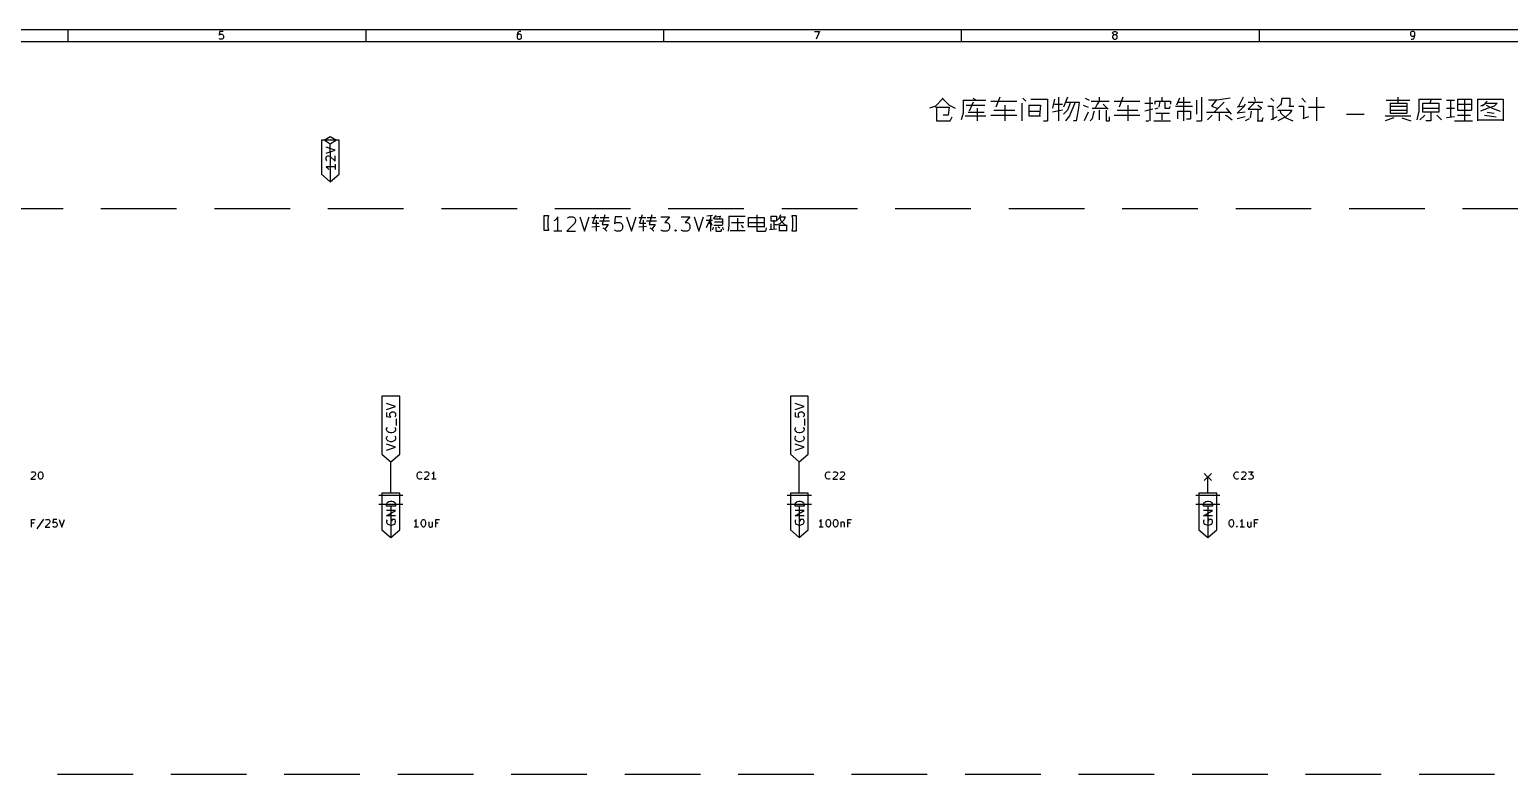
# Model space of a CAD drawing. Extents: x 0.4 to 37.4, y -23 to -0.4.
# Drawn here: x 8.01 to 17.79, y -5.31 to -0.39 of the extents above; entities that cross this region are included whole.
import ezdxf

# ---------------------------------------------------------------- set-up
doc = ezdxf.new("R2010")
doc.units = 0
doc.header["$MEASUREMENT"] = 0
doc.linetypes.add('DASHED', pattern=[0.75, 0.5, -0.25])
for name, color, linetype in [('BLUE2', 5, 'CONTINUOUS'), ('BLUE3', 171, 'CONTINUOUS'), ('CYAN2', 4, 'CONTINUOUS'), ('GREEN3', 91, 'CONTINUOUS'), ('RED2', 1, 'CONTINUOUS')]:
    doc.layers.add(name, color=color, linetype=linetype)

msp = doc.modelspace()

# ---------------------------------------------------------------- linework, layer by layer
at = {"layer": 'BLUE2', "linetype": 'CONTINUOUS'}
for p, q in [((15.776, -3.326), (15.824, -3.374)), ((15.824, -3.326), (15.776, -3.374))]:
    msp.add_line(p, q, dxfattribs=at)
at = {"layer": 'BLUE3', "linetype": 'CONTINUOUS'}
for p, q in [((14.0518, -0.8464), (13.9993, -0.8989)), ((14.0453, -0.8464), (14.0912, -0.8924)), ((14.1831, -0.8596), (14.334, -0.8596)), ((14.1831, -0.8596), (14.1831, -0.9449)), ((14.2487, -0.8727), (14.2224, -0.9317)), ((14.2487, -0.8464), (14.2684, -0.8596)), ((14.3668, -0.8661), (14.5374, -0.8661)), ((14.4258, -0.8399), (14.3996, -0.9055)), ((14.5702, -0.8792), (14.5702, -0.9974)), ((14.5768, -0.8464), (14.5964, -0.8661)), ((14.6293, -0.853), (14.7408, -0.853)), ((14.7408, -0.853), (14.7408, -0.9974)), ((14.7867, -0.853), (14.7736, -0.9121)), ((14.813, -0.8399), (14.813, -0.9974)), ((14.872, -0.8399), (14.8458, -0.9055)), ((14.8589, -0.8727), (14.9508, -0.8727)), ((14.8917, -0.8727), (14.872, -0.9252)), ((14.9245, -0.8727), (14.8852, -0.9645)), ((14.9508, -0.8727), (14.9442, -0.9252)), ((14.9901, -0.8464), (15.0164, -0.8596)), ((15.0295, -0.8661), (15.1476, -0.8661)), ((15.082, -0.8661), (15.0689, -0.8858)), ((15.082, -0.8399), (15.082, -0.8661)), ((15.1804, -0.8661), (15.351, -0.8661)), ((15.2395, -0.8399), (15.2132, -0.9055)), ((15.3839, -0.8792), (15.4363, -0.8792)), ((15.4167, -0.8399), (15.4167, -0.9974)), ((15.4495, -0.8661), (15.4495, -0.8858)), ((15.4495, -0.8661), (15.5545, -0.8661)), ((15.4823, -0.8661), (15.4757, -0.9055)), ((15.4954, -0.8399), (15.4954, -0.8661)), ((15.5151, -0.8661), (15.5151, -0.9121)), ((15.5545, -0.8661), (15.5545, -0.8858)), ((15.6135, -0.8464), (15.5938, -0.8924)), ((15.6004, -0.8727), (15.6857, -0.8727)), ((15.6398, -0.8399), (15.6398, -0.9974)), ((15.7251, -0.8596), (15.7251, -0.9514)), ((15.7579, -0.8399), (15.7579, -0.9974)), ((15.8629, -0.8596), (15.8038, -0.8596)), ((15.8563, -0.8596), (15.8235, -0.8989)), ((15.9088, -0.8727), (15.8432, -0.9383)), ((15.9482, -0.8464), (15.8629, -0.8596)), ((16.0138, -0.8792), (16.0007, -0.9055)), ((16.0335, -0.8399), (16.0072, -0.8924)), ((16.0663, -0.8727), (16.1647, -0.8727)), ((16.1122, -0.8727), (16.0925, -0.8924)), ((16.1056, -0.8399), (16.1122, -0.8661)), ((16.2172, -0.8464), (16.2369, -0.8661)), ((16.2894, -0.8464), (16.2828, -0.8924)), ((16.2894, -0.8464), (16.3419, -0.8464)), ((16.3419, -0.8464), (16.3419, -0.8989)), ((16.4206, -0.8464), (16.4469, -0.8727)), ((16.519, -0.8399), (16.519, -0.9974)), ((16.9784, -0.8596), (17.1358, -0.8596)), ((17.0046, -0.8792), (17.0046, -0.9449)), ((17.0046, -0.8792), (17.1161, -0.8792)), ((17.0571, -0.8399), (17.0571, -0.8792)), ((17.1161, -0.8792), (17.1161, -0.9449)), ((17.1949, -0.853), (17.3458, -0.853)), ((17.1949, -0.853), (17.1949, -0.9317)), ((17.2211, -0.9383), (17.2211, -0.8792)), ((17.2211, -0.8792), (17.3261, -0.8792)), ((17.2736, -0.8596), (17.2671, -0.8792)), ((17.3261, -0.8792), (17.3261, -0.9383)), ((17.3786, -0.8596), (17.4311, -0.8596)), ((17.4049, -0.8596), (17.4049, -0.9711)), ((17.4508, -0.853), (17.4508, -0.9252)), ((17.4508, -0.853), (17.5427, -0.853)), ((17.4967, -0.853), (17.4967, -0.9974)), ((17.5427, -0.853), (17.5427, -0.9252)), ((17.582, -0.853), (17.582, -0.9974)), ((17.582, -0.853), (17.7526, -0.853)), ((17.6476, -0.8661), (17.6148, -0.8989)), ((17.6345, -0.8792), (17.7133, -0.8792)), ((17.7133, -0.8792), (17.6936, -0.8989)), ((17.7526, -0.853), (17.7526, -0.9974)), ((13.9993, -0.8989), (13.96, -0.9121)), ((13.9993, -0.9055), (14.0912, -0.9055)), ((14.0059, -0.9055), (14.0059, -0.9974)), ((14.0846, -0.958), (14.0518, -0.958)), ((14.0912, -0.9055), (14.0846, -0.958)), ((14.0912, -0.8924), (14.1306, -0.9121)), ((14.0978, -0.9974), (14.1109, -0.9711)), ((14.1831, -0.9449), (14.1699, -0.9908)), ((14.1962, -0.9645), (14.334, -0.9645)), ((14.2027, -0.8924), (14.3274, -0.8924)), ((14.2159, -0.9383), (14.3209, -0.9383)), ((14.2749, -0.9121), (14.2749, -0.9974)), ((14.3668, -0.958), (14.5374, -0.958)), ((14.3865, -0.9252), (14.5243, -0.9252)), ((14.4586, -0.8924), (14.4586, -0.9974)), ((14.6161, -0.8924), (14.6161, -0.9645)), ((14.6161, -0.8924), (14.6949, -0.8924)), ((14.6161, -0.9317), (14.6949, -0.9317)), ((14.6161, -0.9645), (14.6949, -0.9645)), ((14.6949, -0.8924), (14.6883, -0.9645)), ((14.8392, -0.9252), (14.7736, -0.9383)), ((14.7867, -0.8858), (14.8392, -0.8858)), ((14.872, -0.9252), (14.8458, -0.9514)), ((14.8852, -0.9645), (14.8589, -0.9974)), ((14.9442, -0.9252), (14.9311, -0.9974)), ((14.977, -0.8924), (15.0098, -0.9055)), ((15.0098, -0.9383), (14.9836, -0.9974)), ((15.0361, -0.9121), (15.1345, -0.9121)), ((15.0426, -0.9514), (15.0361, -0.9842)), ((15.0492, -0.9317), (15.0426, -0.9514)), ((15.0689, -0.8858), (15.0558, -0.9121)), ((15.082, -0.9252), (15.082, -0.9908)), ((15.1083, -0.8858), (15.1411, -0.9186)), ((15.1279, -0.9252), (15.1279, -0.9974)), ((15.1476, -0.9711), (15.1476, -0.9974)), ((15.1804, -0.958), (15.351, -0.958)), ((15.2001, -0.9252), (15.3379, -0.9252)), ((15.2723, -0.8924), (15.2723, -0.9974)), ((15.4363, -0.9186), (15.3839, -0.9317)), ((15.4692, -0.9121), (15.4495, -0.9186)), ((15.456, -0.9449), (15.5479, -0.9449)), ((15.4954, -0.9449), (15.4954, -0.9908)), ((15.5151, -0.9121), (15.5479, -0.9121)), ((15.5479, -0.9121), (15.5545, -0.8989)), ((15.5873, -0.8989), (15.6988, -0.8989)), ((15.6004, -0.9317), (15.6004, -0.9842)), ((15.6004, -0.9317), (15.6857, -0.9317)), ((15.6857, -0.9317), (15.6857, -0.9842)), ((15.7907, -0.9383), (15.9482, -0.9383)), ((15.83, -0.958), (15.7972, -0.9908)), ((15.8235, -0.8989), (15.8629, -0.9121)), ((15.876, -0.9383), (15.876, -0.9974)), ((15.9154, -0.958), (15.9285, -0.9645)), ((15.9219, -0.9121), (15.9547, -0.9514)), ((15.9285, -0.9645), (15.9613, -0.9908)), ((16.04, -0.8989), (15.9941, -0.9055)), ((16.0335, -0.9055), (15.9941, -0.9449)), ((16.0466, -0.9383), (15.9941, -0.9449)), ((16.0466, -0.9711), (15.9941, -0.9842)), ((16.0466, -0.8858), (16.0335, -0.9055)), ((16.0925, -0.8924), (16.0663, -0.9186)), ((16.0663, -0.9186), (16.1253, -0.9186)), ((16.086, -0.9317), (16.0794, -0.9777)), ((16.1056, -0.9186), (16.1516, -0.9186)), ((16.1319, -0.8924), (16.1581, -0.9121)), ((16.1319, -0.9252), (16.1319, -0.9974)), ((16.1647, -0.9777), (16.1581, -0.9974)), ((16.1975, -0.8989), (16.2303, -0.8989)), ((16.2566, -0.9711), (16.2172, -0.9908)), ((16.2303, -0.8989), (16.2303, -0.9908)), ((16.2828, -0.8858), (16.2566, -0.9121)), ((16.2631, -0.9252), (16.355, -0.9252)), ((16.3156, -0.9711), (16.2631, -0.9974)), ((16.2762, -0.9252), (16.2828, -0.9449)), ((16.2828, -0.9449), (16.3156, -0.9777)), ((16.3419, -0.9449), (16.3156, -0.9711)), ((16.3156, -0.9777), (16.3615, -0.9974)), ((16.3353, -0.8989), (16.3681, -0.8989)), ((16.355, -0.9252), (16.3419, -0.9449)), ((16.4009, -0.8989), (16.4337, -0.8989)), ((16.4665, -0.9711), (16.4272, -0.9842)), ((16.4337, -0.8989), (16.4337, -0.9842)), ((16.4665, -0.9055), (16.5715, -0.9055)), ((16.7159, -0.9514), (16.834, -0.9514)), ((16.9718, -0.9645), (17.1424, -0.9645)), ((17.0308, -0.9777), (16.9718, -0.9974)), ((17.0046, -0.8989), (17.1161, -0.8989)), ((17.0046, -0.9252), (17.1161, -0.9252)), ((17.0046, -0.9449), (17.1161, -0.9449)), ((17.0833, -0.9777), (17.1424, -0.9974)), ((17.1949, -0.9317), (17.1818, -0.9908)), ((17.2343, -0.958), (17.2014, -0.9908)), ((17.2211, -0.9121), (17.3261, -0.9121)), ((17.3261, -0.9383), (17.2211, -0.9383)), ((17.2736, -0.9383), (17.2736, -0.9974)), ((17.313, -0.958), (17.3458, -0.9908)), ((17.3786, -0.9121), (17.4311, -0.9121)), ((17.4311, -0.9711), (17.3786, -0.9777)), ((17.4508, -0.8858), (17.5427, -0.8858)), ((17.4508, -0.9252), (17.5427, -0.9252)), ((17.4508, -0.958), (17.5361, -0.958)), ((17.6345, -0.8858), (17.6017, -0.8989)), ((17.6542, -0.9121), (17.6017, -0.9317)), ((17.628, -0.958), (17.7067, -0.9711)), ((17.6411, -0.8924), (17.6805, -0.9121)), ((17.6476, -0.9383), (17.6936, -0.9449)), ((17.6936, -0.8989), (17.6542, -0.9121)), ((17.6805, -0.9121), (17.7329, -0.9317)), ((14.0059, -0.9974), (14.0978, -0.9974)), ((14.7146, -0.9974), (14.7408, -0.9974)), ((14.9311, -0.9974), (14.9114, -0.9974)), ((15.0361, -0.9842), (15.023, -0.9974)), ((15.1279, -0.9974), (15.1476, -0.9974)), ((15.3904, -0.9974), (15.4101, -0.9974)), ((15.4429, -0.9974), (15.5545, -0.9974)), ((15.6594, -0.9842), (15.6857, -0.9842)), ((15.7251, -0.9974), (15.7579, -0.9974)), ((16.0728, -0.9842), (16.0466, -0.9974)), ((16.1253, -0.9974), (16.1647, -0.9974)), ((17.2736, -0.9974), (17.2408, -0.9974)), ((17.4311, -0.9974), (17.5492, -0.9974)), ((17.582, -0.9908), (17.7526, -0.9908)), ((11.4145, -1.6223), (11.4414, -1.6223)), ((11.4145, -1.7213), (11.4145, -1.6223)), ((11.4414, -1.6223), (11.4369, -1.6448)), ((11.4369, -1.6448), (11.4369, -1.6718)), ((11.4864, -1.6538), (11.4774, -1.6583)), ((11.4954, -1.6448), (11.4864, -1.6538)), ((11.5044, -1.6313), (11.4954, -1.6448)), ((11.5044, -1.7258), (11.5044, -1.6313)), ((11.5674, -1.6403), (11.5719, -1.6358)), ((11.5719, -1.6358), (11.5809, -1.6313)), ((11.5809, -1.6313), (11.6034, -1.6313)), ((11.6034, -1.6313), (11.6124, -1.6358)), ((11.6124, -1.6358), (11.6169, -1.6403)), ((11.6169, -1.6403), (11.6214, -1.6493)), ((11.6214, -1.6583), (11.6169, -1.6718)), ((11.6214, -1.6493), (11.6214, -1.6583)), ((11.6484, -1.6313), (11.6799, -1.7258)), ((11.6799, -1.7258), (11.7114, -1.6313)), ((11.7294, -1.6358), (11.7744, -1.6358)), ((11.7519, -1.6178), (11.7339, -1.6718)), ((11.7564, -1.6538), (11.7564, -1.7258)), ((11.7789, -1.6583), (11.8464, -1.6583)), ((11.7834, -1.6358), (11.8419, -1.6358)), ((11.8149, -1.6178), (11.7969, -1.6808)), ((11.8824, -1.6313), (11.8779, -1.6763)), ((11.9274, -1.6313), (11.8824, -1.6313)), ((11.9589, -1.6313), (11.9904, -1.7258)), ((11.9904, -1.7258), (12.0219, -1.6313)), ((12.0399, -1.6358), (12.0849, -1.6358)), ((12.0624, -1.6178), (12.0444, -1.6718)), ((12.0669, -1.6538), (12.0669, -1.7258)), ((12.0894, -1.6583), (12.1569, -1.6583)), ((12.0939, -1.6358), (12.1524, -1.6358)), ((12.1254, -1.6178), (12.1074, -1.6808)), ((12.1839, -1.6313), (12.2423, -1.6313)), ((12.2423, -1.6313), (12.2109, -1.6673)), ((12.3188, -1.6313), (12.3773, -1.6313)), ((12.3773, -1.6313), (12.3458, -1.6673)), ((12.4043, -1.6313), (12.4358, -1.7258)), ((12.4358, -1.7258), (12.4673, -1.6313)), ((12.4853, -1.6538), (12.5258, -1.6538)), ((12.5078, -1.6538), (12.4853, -1.7033)), ((12.5258, -1.6223), (12.4898, -1.6268)), ((12.5078, -1.6448), (12.5033, -1.6763)), ((12.5123, -1.6268), (12.5123, -1.7258)), ((12.5123, -1.6628), (12.5213, -1.6853)), ((12.5483, -1.6223), (12.5303, -1.6448)), ((12.5393, -1.6448), (12.5933, -1.6448)), ((12.5393, -1.6628), (12.5933, -1.6628)), ((12.5438, -1.6313), (12.5798, -1.6268)), ((12.5798, -1.6268), (12.5708, -1.6448)), ((12.5933, -1.6448), (12.5933, -1.6808)), ((12.6338, -1.6268), (12.7418, -1.6268)), ((12.6338, -1.6268), (12.6338, -1.6853)), ((12.6923, -1.6403), (12.6923, -1.7213)), ((12.7643, -1.6988), (12.7643, -1.6358)), ((12.7643, -1.6358), (12.8678, -1.6358)), ((12.8183, -1.6178), (12.8183, -1.7258)), ((12.8678, -1.6358), (12.8678, -1.6988)), ((12.9128, -1.6268), (12.9128, -1.6583)), ((12.9128, -1.6268), (12.9488, -1.6268)), ((12.9128, -1.6583), (12.9488, -1.6583)), ((12.9308, -1.6538), (12.9308, -1.7123)), ((12.9488, -1.6268), (12.9488, -1.6583)), ((12.9668, -1.6403), (12.9533, -1.6538)), ((12.9758, -1.6178), (12.9668, -1.6403)), ((12.9713, -1.6313), (13.0073, -1.6313)), ((12.9713, -1.6358), (12.9758, -1.6538)), ((12.9983, -1.6538), (12.9713, -1.6763)), ((12.9758, -1.6538), (13.0028, -1.6808)), ((13.0073, -1.6313), (12.9983, -1.6538)), ((13.0523, -1.6223), (13.0792, -1.6223)), ((13.0568, -1.6448), (13.0523, -1.6223)), ((13.0568, -1.7033), (13.0568, -1.6448)), ((13.0792, -1.6223), (13.0792, -1.7258)), ((11.4414, -1.7213), (11.4145, -1.7213)), ((11.4369, -1.6718), (11.4369, -1.6988)), ((11.4369, -1.6988), (11.4414, -1.7213)), ((11.5314, -1.7258), (11.4774, -1.7258)), ((11.6169, -1.6718), (11.5629, -1.7258)), ((11.5629, -1.7258), (11.6214, -1.7258)), ((11.7789, -1.6943), (11.7294, -1.6988)), ((11.7339, -1.6718), (11.7744, -1.6718)), ((11.7969, -1.6808), (11.8374, -1.6808)), ((11.8014, -1.7033), (11.8194, -1.7123)), ((11.8284, -1.6943), (11.8149, -1.7123)), ((11.8149, -1.7123), (11.8284, -1.7258)), ((11.8374, -1.6808), (11.8284, -1.6943)), ((11.8779, -1.6763), (11.8824, -1.6718)), ((11.8824, -1.7213), (11.8779, -1.7168)), ((11.8824, -1.6718), (11.8914, -1.6673)), ((11.8914, -1.7258), (11.8824, -1.7213)), ((11.8914, -1.6673), (11.9139, -1.6673)), ((11.9139, -1.7258), (11.8914, -1.7258)), ((11.9139, -1.6673), (11.9229, -1.6718)), ((11.9229, -1.7213), (11.9139, -1.7258)), ((11.9229, -1.6718), (11.9274, -1.6763)), ((11.9274, -1.7168), (11.9229, -1.7213)), ((11.9274, -1.6763), (11.9319, -1.6853)), ((11.9319, -1.7078), (11.9274, -1.7168)), ((11.9319, -1.6853), (11.9319, -1.7078)), ((12.0894, -1.6943), (12.0399, -1.6988)), ((12.0444, -1.6718), (12.0849, -1.6718)), ((12.1074, -1.6808), (12.1479, -1.6808)), ((12.1119, -1.7033), (12.1299, -1.7123)), ((12.1389, -1.6943), (12.1254, -1.7123)), ((12.1254, -1.7123), (12.1389, -1.7258)), ((12.1479, -1.6808), (12.1389, -1.6943)), ((12.1884, -1.7213), (12.1839, -1.7168)), ((12.1974, -1.7258), (12.1884, -1.7213)), ((12.2244, -1.7258), (12.1974, -1.7258)), ((12.2109, -1.6673), (12.2244, -1.6673)), ((12.2244, -1.6673), (12.2334, -1.6718)), ((12.2334, -1.7213), (12.2244, -1.7258)), ((12.2334, -1.6718), (12.2378, -1.6763)), ((12.2378, -1.7168), (12.2334, -1.7213)), ((12.2378, -1.6763), (12.2423, -1.6853)), ((12.2423, -1.7078), (12.2378, -1.7168)), ((12.2423, -1.6853), (12.2423, -1.7078)), ((12.2783, -1.7213), (12.2828, -1.7168)), ((12.2828, -1.7258), (12.2783, -1.7213)), ((12.2828, -1.7168), (12.2873, -1.7213)), ((12.2828, -1.7168), (12.2828, -1.7258)), ((12.2873, -1.7213), (12.2828, -1.7258)), ((12.3233, -1.7213), (12.3188, -1.7168)), ((12.3323, -1.7258), (12.3233, -1.7213)), ((12.3593, -1.7258), (12.3323, -1.7258)), ((12.3458, -1.6673), (12.3593, -1.6673)), ((12.3593, -1.6673), (12.3683, -1.6718)), ((12.3683, -1.7213), (12.3593, -1.7258)), ((12.3683, -1.6718), (12.3728, -1.6763)), ((12.3728, -1.7168), (12.3683, -1.7213)), ((12.3728, -1.6763), (12.3773, -1.6853)), ((12.3773, -1.7078), (12.3728, -1.7168)), ((12.3773, -1.6853), (12.3773, -1.7078)), ((12.5303, -1.6988), (12.5258, -1.7168)), ((12.5348, -1.6853), (12.5933, -1.6853)), ((12.5483, -1.6988), (12.5483, -1.7213)), ((12.5483, -1.7258), (12.5843, -1.7258)), ((12.5618, -1.6943), (12.5753, -1.7033)), ((12.5843, -1.7123), (12.5843, -1.7258)), ((12.5933, -1.6988), (12.5978, -1.7168)), ((12.6338, -1.6853), (12.6293, -1.7258)), ((12.6428, -1.7213), (12.7418, -1.7213)), ((12.6518, -1.6673), (12.7328, -1.6673)), ((12.7148, -1.6853), (12.7283, -1.7033)), ((12.7643, -1.6673), (12.8678, -1.6673)), ((12.7643, -1.6943), (12.8678, -1.6943)), ((12.8183, -1.7258), (12.8768, -1.7258)), ((12.8813, -1.7033), (12.8768, -1.7258)), ((12.9488, -1.7123), (12.9038, -1.7168)), ((12.9128, -1.6763), (12.9128, -1.7168)), ((12.9308, -1.6808), (12.9488, -1.6808)), ((12.9713, -1.6763), (12.9488, -1.6853)), ((12.9668, -1.6853), (12.9668, -1.7258)), ((12.9668, -1.6853), (13.0163, -1.6853)), ((12.9668, -1.7213), (13.0163, -1.7213)), ((13.0028, -1.6808), (13.0208, -1.6853)), ((13.0163, -1.6853), (13.0163, -1.7258)), ((13.0523, -1.7258), (13.0568, -1.7033)), ((13.0792, -1.7258), (13.0523, -1.7258))]:
    msp.add_line(p, q, dxfattribs=at)
at = {"layer": 'BLUE3', "linetype": 'DASHED'}
for p, q in [((0.9843, -1.5748), (25.1961, -1.5748)), ((25.1961, -5.315), (0.9843, -5.315))]:
    msp.add_line(p, q, dxfattribs=at)
at = {"layer": 'CYAN2', "linetype": 'CONTINUOUS'}
for p, q in [((8.0231, -3.3201), (8.0255, -3.3177)), ((8.0255, -3.3177), (8.0303, -3.3153)), ((8.0303, -3.3153), (8.0422, -3.3153)), ((8.0422, -3.3153), (8.0469, -3.3177)), ((8.0469, -3.3177), (8.0493, -3.3201)), ((8.0493, -3.3201), (8.0517, -3.3248)), ((8.0517, -3.3248), (8.0517, -3.3296)), ((8.0707, -3.3344), (8.0731, -3.3248)), ((8.0731, -3.3248), (8.0755, -3.3201)), ((8.0755, -3.3201), (8.0779, -3.3177)), ((8.0779, -3.3177), (8.0826, -3.3153)), ((8.0826, -3.3153), (8.0874, -3.3153)), ((8.0874, -3.3153), (8.0922, -3.3177)), ((8.0922, -3.3177), (8.0946, -3.3201)), ((8.0946, -3.3201), (8.0969, -3.3248)), ((8.0969, -3.3248), (8.0993, -3.3344)), ((10.5755, -3.3272), (10.5779, -3.3225)), ((10.5779, -3.3225), (10.5826, -3.3177)), ((10.5826, -3.3177), (10.5898, -3.3153)), ((10.5898, -3.3153), (10.5946, -3.3153)), ((10.5946, -3.3153), (10.6017, -3.3177)), ((10.6017, -3.3177), (10.6041, -3.3201)), ((10.6231, -3.3201), (10.6255, -3.3177)), ((10.6255, -3.3177), (10.6303, -3.3153)), ((10.6303, -3.3153), (10.6422, -3.3153)), ((10.6422, -3.3153), (10.6469, -3.3177)), ((10.6469, -3.3177), (10.6493, -3.3201)), ((10.6493, -3.3201), (10.6517, -3.3248)), ((10.6517, -3.3248), (10.6517, -3.3296)), ((10.6803, -3.3225), (10.6755, -3.3272)), ((10.685, -3.3153), (10.6803, -3.3225)), ((10.685, -3.3653), (10.685, -3.3153)), ((13.2755, -3.3272), (13.2779, -3.3225)), ((13.2779, -3.3225), (13.2826, -3.3177)), ((13.2826, -3.3177), (13.2898, -3.3153)), ((13.2898, -3.3153), (13.2946, -3.3153)), ((13.2946, -3.3153), (13.3017, -3.3177)), ((13.3017, -3.3177), (13.3041, -3.3201)), ((13.3231, -3.3201), (13.3255, -3.3177)), ((13.3255, -3.3177), (13.3303, -3.3153)), ((13.3303, -3.3153), (13.3422, -3.3153)), ((13.3422, -3.3153), (13.3469, -3.3177)), ((13.3469, -3.3177), (13.3493, -3.3201)), ((13.3493, -3.3201), (13.3517, -3.3248)), ((13.3517, -3.3248), (13.3517, -3.3296)), ((13.3707, -3.3201), (13.3731, -3.3177)), ((13.3731, -3.3177), (13.3779, -3.3153)), ((13.3779, -3.3153), (13.3898, -3.3153)), ((13.3898, -3.3153), (13.3946, -3.3177)), ((13.3946, -3.3177), (13.3969, -3.3201)), ((13.3969, -3.3201), (13.3993, -3.3248)), ((13.3993, -3.3248), (13.3993, -3.3296)), ((15.9755, -3.3272), (15.9779, -3.3225)), ((15.9779, -3.3225), (15.9826, -3.3177)), ((15.9826, -3.3177), (15.9898, -3.3153)), ((15.9898, -3.3153), (15.9946, -3.3153)), ((15.9946, -3.3153), (16.0017, -3.3177)), ((16.0017, -3.3177), (16.0041, -3.3201)), ((16.0231, -3.3201), (16.0255, -3.3177)), ((16.0255, -3.3177), (16.0303, -3.3153)), ((16.0303, -3.3153), (16.0422, -3.3153)), ((16.0422, -3.3153), (16.0469, -3.3177)), ((16.0469, -3.3177), (16.0493, -3.3201)), ((16.0493, -3.3201), (16.0517, -3.3248)), ((16.0517, -3.3248), (16.0517, -3.3296)), ((16.0684, -3.3153), (16.0993, -3.3153)), ((16.0993, -3.3153), (16.0826, -3.3344)), ((8.0493, -3.3368), (8.0207, -3.3653)), ((8.0207, -3.3653), (8.0517, -3.3653)), ((8.0517, -3.3296), (8.0493, -3.3368)), ((8.0707, -3.3463), (8.0707, -3.3344)), ((8.0731, -3.3558), (8.0707, -3.3463)), ((8.0755, -3.3606), (8.0731, -3.3558)), ((8.0779, -3.3629), (8.0755, -3.3606)), ((8.0826, -3.3653), (8.0779, -3.3629)), ((8.0874, -3.3653), (8.0826, -3.3653)), ((8.0922, -3.3629), (8.0874, -3.3653)), ((8.0946, -3.3606), (8.0922, -3.3629)), ((8.0969, -3.3558), (8.0946, -3.3606)), ((8.0993, -3.3463), (8.0969, -3.3558)), ((8.0993, -3.3344), (8.0993, -3.3463)), ((10.5731, -3.3368), (10.5755, -3.3272)), ((10.5731, -3.3439), (10.5731, -3.3368)), ((10.5755, -3.3534), (10.5731, -3.3439)), ((10.5779, -3.3582), (10.5755, -3.3534)), ((10.5826, -3.3629), (10.5779, -3.3582)), ((10.5898, -3.3653), (10.5826, -3.3629)), ((10.5946, -3.3653), (10.5898, -3.3653)), ((10.6017, -3.3629), (10.5946, -3.3653)), ((10.6041, -3.3606), (10.6017, -3.3629)), ((10.6493, -3.3368), (10.6207, -3.3653)), ((10.6207, -3.3653), (10.6517, -3.3653)), ((10.6517, -3.3296), (10.6493, -3.3368)), ((10.6755, -3.3272), (10.6707, -3.3296)), ((10.6993, -3.3653), (10.6707, -3.3653)), ((13.2731, -3.3368), (13.2755, -3.3272)), ((13.2731, -3.3439), (13.2731, -3.3368)), ((13.2755, -3.3534), (13.2731, -3.3439)), ((13.2779, -3.3582), (13.2755, -3.3534)), ((13.2826, -3.3629), (13.2779, -3.3582)), ((13.2898, -3.3653), (13.2826, -3.3629)), ((13.2946, -3.3653), (13.2898, -3.3653)), ((13.3017, -3.3629), (13.2946, -3.3653)), ((13.3041, -3.3606), (13.3017, -3.3629)), ((13.3493, -3.3368), (13.3207, -3.3653)), ((13.3207, -3.3653), (13.3517, -3.3653)), ((13.3517, -3.3296), (13.3493, -3.3368)), ((13.3969, -3.3368), (13.3684, -3.3653)), ((13.3684, -3.3653), (13.3993, -3.3653)), ((13.3993, -3.3296), (13.3969, -3.3368)), ((15.9731, -3.3368), (15.9755, -3.3272)), ((15.9731, -3.3439), (15.9731, -3.3368)), ((15.9755, -3.3534), (15.9731, -3.3439)), ((15.9779, -3.3582), (15.9755, -3.3534)), ((15.9826, -3.3629), (15.9779, -3.3582)), ((15.9898, -3.3653), (15.9826, -3.3629)), ((15.9946, -3.3653), (15.9898, -3.3653)), ((16.0017, -3.3629), (15.9946, -3.3653)), ((16.0041, -3.3606), (16.0017, -3.3629)), ((16.0493, -3.3368), (16.0207, -3.3653)), ((16.0207, -3.3653), (16.0517, -3.3653)), ((16.0517, -3.3296), (16.0493, -3.3368)), ((16.0707, -3.3629), (16.0684, -3.3606)), ((16.0755, -3.3653), (16.0707, -3.3629)), ((16.0898, -3.3653), (16.0755, -3.3653)), ((16.0826, -3.3344), (16.0898, -3.3344)), ((16.0898, -3.3344), (16.0946, -3.3368)), ((16.0946, -3.3629), (16.0898, -3.3653)), ((16.0946, -3.3368), (16.0969, -3.3391)), ((16.0969, -3.3606), (16.0946, -3.3629)), ((16.0969, -3.3391), (16.0993, -3.3439)), ((16.0993, -3.3558), (16.0969, -3.3606)), ((16.0993, -3.3439), (16.0993, -3.3558)), ((8.0255, -3.6803), (8.0255, -3.6303)), ((8.0255, -3.6303), (8.0493, -3.6303)), ((8.0422, -3.6541), (8.0255, -3.6541)), ((8.1041, -3.6279), (8.0612, -3.6922)), ((8.1446, -3.6517), (8.116, -3.6803)), ((8.116, -3.6803), (8.1469, -3.6803)), ((8.1184, -3.635), (8.1207, -3.6327)), ((8.1207, -3.6327), (8.1255, -3.6303)), ((8.1255, -3.6303), (8.1374, -3.6303)), ((8.1374, -3.6303), (8.1422, -3.6327)), ((8.1422, -3.6327), (8.1446, -3.635)), ((8.1446, -3.635), (8.1469, -3.6398)), ((8.1469, -3.6446), (8.1446, -3.6517)), ((8.1469, -3.6398), (8.1469, -3.6446)), ((8.1684, -3.6303), (8.166, -3.6541)), ((8.166, -3.6541), (8.1684, -3.6517)), ((8.1684, -3.6779), (8.166, -3.6755)), ((8.1922, -3.6303), (8.1684, -3.6303)), ((8.1684, -3.6517), (8.1731, -3.6493)), ((8.1731, -3.6803), (8.1684, -3.6779)), ((8.1731, -3.6493), (8.185, -3.6493)), ((8.185, -3.6803), (8.1731, -3.6803)), ((8.185, -3.6493), (8.1898, -3.6517)), ((8.1898, -3.6779), (8.185, -3.6803)), ((8.1898, -3.6517), (8.1922, -3.6541)), ((8.1922, -3.6755), (8.1898, -3.6779)), ((8.1922, -3.6541), (8.1946, -3.6589)), ((8.1946, -3.6708), (8.1922, -3.6755)), ((8.1946, -3.6589), (8.1946, -3.6708)), ((8.2088, -3.6303), (8.2255, -3.6803)), ((8.2255, -3.6803), (8.2422, -3.6303)), ((10.5588, -3.6422), (10.5541, -3.6446)), ((10.5826, -3.6803), (10.5541, -3.6803)), ((10.5636, -3.6374), (10.5588, -3.6422)), ((10.5684, -3.6303), (10.5636, -3.6374)), ((10.5684, -3.6803), (10.5684, -3.6303)), ((10.6017, -3.6493), (10.6041, -3.6398)), ((10.6017, -3.6612), (10.6017, -3.6493)), ((10.6041, -3.6708), (10.6017, -3.6612)), ((10.6041, -3.6398), (10.6065, -3.635)), ((10.6065, -3.6755), (10.6041, -3.6708)), ((10.6065, -3.635), (10.6088, -3.6327)), ((10.6088, -3.6779), (10.6065, -3.6755)), ((10.6088, -3.6327), (10.6136, -3.6303)), ((10.6136, -3.6803), (10.6088, -3.6779)), ((10.6136, -3.6303), (10.6184, -3.6303)), ((10.6184, -3.6803), (10.6136, -3.6803)), ((10.6184, -3.6303), (10.6231, -3.6327)), ((10.6231, -3.6779), (10.6184, -3.6803)), ((10.6231, -3.6327), (10.6255, -3.635)), ((10.6255, -3.6755), (10.6231, -3.6779)), ((10.6255, -3.635), (10.6279, -3.6398)), ((10.6279, -3.6708), (10.6255, -3.6755)), ((10.6279, -3.6398), (10.6303, -3.6493)), ((10.6303, -3.6612), (10.6279, -3.6708)), ((10.6303, -3.6493), (10.6303, -3.6612)), ((10.6517, -3.647), (10.6517, -3.6731)), ((10.6517, -3.6731), (10.6541, -3.6779)), ((10.6541, -3.6779), (10.6588, -3.6803)), ((10.6588, -3.6803), (10.666, -3.6803)), ((10.666, -3.6803), (10.6707, -3.6779)), ((10.6707, -3.6779), (10.6731, -3.6755)), ((10.6731, -3.647), (10.6731, -3.6803)), ((10.6969, -3.6803), (10.6969, -3.6303)), ((10.6969, -3.6303), (10.7207, -3.6303)), ((10.7136, -3.6541), (10.6969, -3.6541)), ((13.235, -3.6422), (13.2303, -3.6446)), ((13.2588, -3.6803), (13.2303, -3.6803)), ((13.2398, -3.6374), (13.235, -3.6422)), ((13.2446, -3.6303), (13.2398, -3.6374)), ((13.2446, -3.6803), (13.2446, -3.6303)), ((13.2779, -3.6493), (13.2803, -3.6398)), ((13.2779, -3.6612), (13.2779, -3.6493)), ((13.2803, -3.6708), (13.2779, -3.6612)), ((13.2803, -3.6398), (13.2826, -3.635)), ((13.2826, -3.6755), (13.2803, -3.6708)), ((13.2826, -3.635), (13.285, -3.6327)), ((13.285, -3.6779), (13.2826, -3.6755)), ((13.285, -3.6327), (13.2898, -3.6303)), ((13.2898, -3.6803), (13.285, -3.6779)), ((13.2898, -3.6303), (13.2946, -3.6303)), ((13.2946, -3.6803), (13.2898, -3.6803)), ((13.2946, -3.6303), (13.2993, -3.6327)), ((13.2993, -3.6779), (13.2946, -3.6803)), ((13.2993, -3.6327), (13.3017, -3.635)), ((13.3017, -3.6755), (13.2993, -3.6779)), ((13.3017, -3.635), (13.3041, -3.6398)), ((13.3041, -3.6708), (13.3017, -3.6755)), ((13.3041, -3.6398), (13.3065, -3.6493)), ((13.3065, -3.6612), (13.3041, -3.6708)), ((13.3065, -3.6493), (13.3065, -3.6612)), ((13.3255, -3.6493), (13.3279, -3.6398)), ((13.3255, -3.6612), (13.3255, -3.6493)), ((13.3279, -3.6708), (13.3255, -3.6612)), ((13.3279, -3.6398), (13.3303, -3.635)), ((13.3303, -3.6755), (13.3279, -3.6708)), ((13.3303, -3.635), (13.3326, -3.6327)), ((13.3326, -3.6779), (13.3303, -3.6755)), ((13.3326, -3.6327), (13.3374, -3.6303)), ((13.3374, -3.6803), (13.3326, -3.6779)), ((13.3374, -3.6303), (13.3422, -3.6303)), ((13.3422, -3.6803), (13.3374, -3.6803)), ((13.3422, -3.6303), (13.3469, -3.6327)), ((13.3469, -3.6779), (13.3422, -3.6803)), ((13.3469, -3.6327), (13.3493, -3.635)), ((13.3493, -3.6755), (13.3469, -3.6779)), ((13.3493, -3.635), (13.3517, -3.6398)), ((13.3517, -3.6708), (13.3493, -3.6755)), ((13.3517, -3.6398), (13.3541, -3.6493)), ((13.3541, -3.6612), (13.3517, -3.6708)), ((13.3541, -3.6493), (13.3541, -3.6612)), ((13.3755, -3.647), (13.3755, -3.6803)), ((13.3755, -3.6517), (13.3779, -3.6493)), ((13.3779, -3.6493), (13.3826, -3.647)), ((13.3826, -3.647), (13.3898, -3.647)), ((13.3898, -3.647), (13.3946, -3.6493)), ((13.3946, -3.6493), (13.3969, -3.6541)), ((13.3969, -3.6541), (13.3969, -3.6803)), ((13.4207, -3.6803), (13.4207, -3.6303)), ((13.4207, -3.6303), (13.4446, -3.6303)), ((13.4374, -3.6541), (13.4207, -3.6541)), ((15.9422, -3.6493), (15.9446, -3.6398)), ((15.9422, -3.6612), (15.9422, -3.6493)), ((15.9446, -3.6708), (15.9422, -3.6612)), ((15.9446, -3.6398), (15.9469, -3.635)), ((15.9469, -3.6755), (15.9446, -3.6708)), ((15.9469, -3.635), (15.9493, -3.6327)), ((15.9493, -3.6779), (15.9469, -3.6755)), ((15.9493, -3.6327), (15.9541, -3.6303)), ((15.9541, -3.6803), (15.9493, -3.6779)), ((15.9541, -3.6303), (15.9588, -3.6303)), ((15.9588, -3.6803), (15.9541, -3.6803)), ((15.9588, -3.6303), (15.9636, -3.6327)), ((15.9636, -3.6779), (15.9588, -3.6803)), ((15.9636, -3.6327), (15.966, -3.635)), ((15.966, -3.6755), (15.9636, -3.6779)), ((15.966, -3.635), (15.9684, -3.6398)), ((15.9684, -3.6708), (15.966, -3.6755)), ((15.9684, -3.6398), (15.9707, -3.6493)), ((15.9707, -3.6612), (15.9684, -3.6708)), ((15.9707, -3.6493), (15.9707, -3.6612)), ((15.9898, -3.6779), (15.9922, -3.6755)), ((15.9922, -3.6803), (15.9898, -3.6779)), ((15.9922, -3.6755), (15.9946, -3.6779)), ((15.9922, -3.6755), (15.9922, -3.6803)), ((15.9946, -3.6779), (15.9922, -3.6803)), ((16.0184, -3.6422), (16.0136, -3.6446)), ((16.0422, -3.6803), (16.0136, -3.6803)), ((16.0231, -3.6374), (16.0184, -3.6422)), ((16.0279, -3.6303), (16.0231, -3.6374)), ((16.0279, -3.6803), (16.0279, -3.6303)), ((16.0636, -3.647), (16.0636, -3.6731)), ((16.0636, -3.6731), (16.066, -3.6779)), ((16.066, -3.6779), (16.0707, -3.6803)), ((16.0707, -3.6803), (16.0779, -3.6803)), ((16.0779, -3.6803), (16.0826, -3.6779)), ((16.0826, -3.6779), (16.085, -3.6755)), ((16.085, -3.647), (16.085, -3.6803)), ((16.1088, -3.6803), (16.1088, -3.6303)), ((16.1088, -3.6303), (16.1326, -3.6303)), ((16.1255, -3.6541), (16.1088, -3.6541))]:
    msp.add_line(p, q, dxfattribs=at)
at = {"layer": 'GREEN3', "linetype": 'CONTINUOUS'}
for p, q in [((10, -1.2), (10, -1.4)), ((10.4, -3.35), (10.4, -3.25)), ((13.1, -3.35), (13.1, -3.25)), ((10.4, -3.65), (10.4, -3.75)), ((13.1, -3.65), (13.1, -3.75)), ((15.8, -3.65), (15.8, -3.75))]:
    msp.add_line(p, q, dxfattribs=at)
at = {"layer": 'RED2', "linetype": 'CONTINUOUS'}
for p, q in [((0.3937, -0.3937), (32.7165, -0.3937)), ((0.4724, -0.4724), (32.6378, -0.4724)), ((8.2677, -0.4724), (8.2677, -0.3937)), ((9.268, -0.4053), (9.2656, -0.4296)), ((9.2656, -0.4296), (9.268, -0.4272)), ((9.268, -0.454), (9.2656, -0.4516)), ((9.2924, -0.4053), (9.268, -0.4053)), ((9.268, -0.4272), (9.2729, -0.4248)), ((9.2729, -0.4564), (9.268, -0.454)), ((9.2729, -0.4248), (9.2851, -0.4248)), ((9.2851, -0.4564), (9.2729, -0.4564)), ((9.2851, -0.4248), (9.29, -0.4272)), ((9.29, -0.454), (9.2851, -0.4564)), ((9.29, -0.4272), (9.2924, -0.4296)), ((9.2924, -0.4516), (9.29, -0.454)), ((9.2924, -0.4296), (9.2948, -0.4345)), ((9.2948, -0.4467), (9.2924, -0.4516)), ((9.2948, -0.4345), (9.2948, -0.4467)), ((10.2362, -0.4724), (10.2362, -0.3937)), ((11.2365, -0.4174), (11.2341, -0.4272)), ((11.2341, -0.4272), (11.2341, -0.4467)), ((11.2365, -0.4296), (11.2341, -0.4345)), ((11.2341, -0.4467), (11.2365, -0.4516)), ((11.2414, -0.4101), (11.2365, -0.4174)), ((11.239, -0.4272), (11.2365, -0.4296)), ((11.2365, -0.4516), (11.239, -0.454)), ((11.2439, -0.4248), (11.239, -0.4272)), ((11.239, -0.454), (11.2439, -0.4564)), ((11.2439, -0.4077), (11.2414, -0.4101)), ((11.2487, -0.4053), (11.2439, -0.4077)), ((11.2536, -0.4248), (11.2439, -0.4248)), ((11.2439, -0.4564), (11.2536, -0.4564)), ((11.2585, -0.4053), (11.2487, -0.4053)), ((11.2585, -0.4272), (11.2536, -0.4248)), ((11.2536, -0.4564), (11.2585, -0.454)), ((11.2609, -0.4296), (11.2585, -0.4272)), ((11.2585, -0.454), (11.2609, -0.4516)), ((11.2633, -0.4345), (11.2609, -0.4296)), ((11.2609, -0.4516), (11.2633, -0.4467)), ((11.2633, -0.4467), (11.2633, -0.4345)), ((12.2047, -0.4724), (12.2047, -0.3937)), ((13.2002, -0.4053), (13.2343, -0.4053)), ((13.2343, -0.4053), (13.2124, -0.4564)), ((14.1732, -0.4724), (14.1732, -0.3937)), ((15.1711, -0.415), (15.1735, -0.4101)), ((15.1711, -0.4174), (15.1711, -0.415)), ((15.1735, -0.4223), (15.1711, -0.4174)), ((15.1735, -0.4321), (15.1711, -0.4369)), ((15.1711, -0.4369), (15.1711, -0.4467)), ((15.1711, -0.4467), (15.1735, -0.4516)), ((15.1735, -0.4101), (15.176, -0.4077)), ((15.176, -0.4248), (15.1735, -0.4223)), ((15.176, -0.4296), (15.1735, -0.4321)), ((15.1735, -0.4516), (15.176, -0.454)), ((15.176, -0.4077), (15.1809, -0.4053)), ((15.1809, -0.4272), (15.176, -0.4248)), ((15.1809, -0.4272), (15.176, -0.4296)), ((15.176, -0.454), (15.1809, -0.4564)), ((15.1809, -0.4053), (15.1906, -0.4053)), ((15.1906, -0.4272), (15.1809, -0.4272)), ((15.1809, -0.4564), (15.1906, -0.4564)), ((15.1906, -0.4053), (15.1955, -0.4077)), ((15.1955, -0.4248), (15.1906, -0.4272)), ((15.1955, -0.4296), (15.1906, -0.4272)), ((15.1906, -0.4564), (15.1955, -0.454)), ((15.1955, -0.4077), (15.1979, -0.4101)), ((15.1979, -0.4223), (15.1955, -0.4248)), ((15.1979, -0.4321), (15.1955, -0.4296)), ((15.1955, -0.454), (15.1979, -0.4516)), ((15.1979, -0.4101), (15.2004, -0.415)), ((15.2004, -0.4174), (15.1979, -0.4223)), ((15.2004, -0.4369), (15.1979, -0.4321)), ((15.1979, -0.4516), (15.2004, -0.4467)), ((15.2004, -0.415), (15.2004, -0.4174)), ((15.2004, -0.4467), (15.2004, -0.4369)), ((16.1417, -0.4724), (16.1417, -0.3937)), ((17.1421, -0.4101), (17.1396, -0.415)), ((17.1396, -0.415), (17.1396, -0.4272)), ((17.1396, -0.4272), (17.1421, -0.4321)), ((17.1445, -0.4077), (17.1421, -0.4101)), ((17.1421, -0.4321), (17.1445, -0.4345)), ((17.1494, -0.4053), (17.1445, -0.4077)), ((17.1445, -0.4345), (17.1494, -0.4369)), ((17.1445, -0.4564), (17.1542, -0.4564)), ((17.1591, -0.4053), (17.1494, -0.4053)), ((17.1494, -0.4369), (17.1591, -0.4369)), ((17.1542, -0.4564), (17.1591, -0.454)), ((17.164, -0.4077), (17.1591, -0.4053)), ((17.1591, -0.4369), (17.164, -0.4345)), ((17.1591, -0.454), (17.1615, -0.4516)), ((17.1615, -0.4516), (17.1664, -0.4443)), ((17.1664, -0.4101), (17.164, -0.4077)), ((17.164, -0.4345), (17.1664, -0.4321)), ((17.1689, -0.415), (17.1664, -0.4101)), ((17.1664, -0.4321), (17.1689, -0.4272)), ((17.1664, -0.4443), (17.1689, -0.4345)), ((17.1689, -0.4345), (17.1689, -0.415)), ((10, -1.1232), (9.9409, -1.1232)), ((9.9409, -1.1232), (9.9409, -1.3483)), ((9.96, -1.125), (10, -1.1)), ((10, -1.15), (9.96, -1.125)), ((10.0312, -1.1909), (9.9721, -1.1712)), ((10, -1.1), (10.04, -1.125)), ((10.0591, -1.1232), (10, -1.1232)), ((10.04, -1.125), (10, -1.15)), ((10, -1.2), (10, -1.15)), ((10.0591, -1.3483), (10.0591, -1.1232)), ((9.9721, -1.2106), (10.0312, -1.1909)), ((9.9721, -1.2387), (9.9749, -1.2331)), ((9.9721, -1.2528), (9.9721, -1.2387)), ((9.9749, -1.2584), (9.9721, -1.2528)), ((9.9749, -1.2331), (9.9777, -1.2303)), ((9.9777, -1.2612), (9.9749, -1.2584)), ((9.9777, -1.2303), (9.9833, -1.2275)), ((9.9833, -1.2275), (9.989, -1.2275)), ((9.989, -1.2275), (9.9974, -1.2303)), ((9.9974, -1.2303), (10.0312, -1.264)), ((10.0312, -1.264), (10.0312, -1.2275)), ((9.9409, -1.3483), (10, -1.4)), ((10.0312, -1.3006), (9.9721, -1.3006)), ((9.9721, -1.3006), (9.9805, -1.3062)), ((9.9805, -1.3062), (9.9862, -1.3118)), ((9.9862, -1.3118), (9.989, -1.3175)), ((10, -1.4), (10.0591, -1.3483)), ((10.0312, -1.2837), (10.0312, -1.3175)), ((10.4, -2.8157), (10.3409, -2.8157)), ((10.3409, -2.8157), (10.3409, -3.1983)), ((10.4591, -2.8157), (10.4, -2.8157)), ((10.4591, -3.1983), (10.4591, -2.8157)), ((13.1, -2.8157), (13.0409, -2.8157)), ((13.0409, -2.8157), (13.0409, -3.1983)), ((13.1591, -2.8157), (13.1, -2.8157)), ((13.1591, -3.1983), (13.1591, -2.8157)), ((10.4312, -2.8834), (10.3721, -2.8637)), ((10.3721, -2.9031), (10.4312, -2.8834)), ((10.3721, -2.9228), (10.3721, -2.9509)), ((10.3946, -2.9312), (10.3974, -2.9256)), ((10.3946, -2.9453), (10.3946, -2.9312)), ((10.3974, -2.9256), (10.4002, -2.9228)), ((10.4002, -2.9228), (10.4058, -2.92)), ((10.4058, -2.92), (10.4199, -2.92)), ((10.4199, -2.92), (10.4255, -2.9228)), ((10.4255, -2.9228), (10.4283, -2.9256)), ((10.4283, -2.9256), (10.4312, -2.9312)), ((10.4312, -2.9312), (10.4312, -2.9453)), ((13.1312, -2.8834), (13.0721, -2.8637)), ((13.0721, -2.9031), (13.1312, -2.8834)), ((13.0721, -2.9228), (13.0721, -2.9509)), ((13.0946, -2.9312), (13.0974, -2.9256)), ((13.0946, -2.9453), (13.0946, -2.9312)), ((13.0974, -2.9256), (13.1002, -2.9228)), ((13.1002, -2.9228), (13.1058, -2.92)), ((13.1058, -2.92), (13.1199, -2.92)), ((13.1199, -2.92), (13.1255, -2.9228)), ((13.1255, -2.9228), (13.1283, -2.9256)), ((13.1283, -2.9256), (13.1312, -2.9312)), ((13.1312, -2.9312), (13.1312, -2.9453)), ((10.3721, -2.9509), (10.4002, -2.9537)), ((10.3721, -3.0325), (10.3749, -3.024)), ((10.3749, -3.024), (10.3777, -3.0212)), ((10.3974, -2.9509), (10.3946, -2.9453)), ((10.4002, -2.9537), (10.3974, -2.9509)), ((10.4283, -2.9509), (10.4255, -2.9537)), ((10.4255, -3.0212), (10.4283, -3.024)), ((10.4312, -2.9453), (10.4283, -2.9509)), ((10.4283, -3.024), (10.4312, -3.0325)), ((10.4368, -3.01), (10.4368, -2.965)), ((13.0721, -2.9509), (13.1002, -2.9537)), ((13.0721, -3.0325), (13.0749, -3.024)), ((13.0749, -3.024), (13.0777, -3.0212)), ((13.0974, -2.9509), (13.0946, -2.9453)), ((13.1002, -2.9537), (13.0974, -2.9509)), ((13.1283, -2.9509), (13.1255, -2.9537)), ((13.1255, -3.0212), (13.1283, -3.024)), ((13.1312, -2.9453), (13.1283, -2.9509)), ((13.1283, -3.024), (13.1312, -3.0325)), ((13.1368, -3.01), (13.1368, -2.965)), ((10.3721, -3.0381), (10.3721, -3.0325)), ((10.3749, -3.0465), (10.3721, -3.0381)), ((10.3721, -3.0915), (10.3749, -3.0831)), ((10.3721, -3.0972), (10.3721, -3.0915)), ((10.3749, -3.1056), (10.3721, -3.0972)), ((10.3805, -3.0522), (10.3749, -3.0465)), ((10.3749, -3.0831), (10.3777, -3.0803)), ((10.3805, -3.1112), (10.3749, -3.1056)), ((10.3862, -3.055), (10.3805, -3.0522)), ((10.3862, -3.114), (10.3805, -3.1112)), ((10.3974, -3.0578), (10.3862, -3.055)), ((10.3974, -3.1168), (10.3862, -3.114)), ((10.4058, -3.0578), (10.3974, -3.0578)), ((10.4058, -3.1168), (10.3974, -3.1168)), ((10.4171, -3.055), (10.4058, -3.0578)), ((10.4171, -3.114), (10.4058, -3.1168)), ((10.4227, -3.0522), (10.4171, -3.055)), ((10.4227, -3.1112), (10.4171, -3.114)), ((10.4283, -3.0465), (10.4227, -3.0522)), ((10.4283, -3.1056), (10.4227, -3.1112)), ((10.4255, -3.0803), (10.4283, -3.0831)), ((10.4312, -3.0381), (10.4283, -3.0465)), ((10.4283, -3.0831), (10.4312, -3.0915)), ((10.4312, -3.0972), (10.4283, -3.1056)), ((10.4312, -3.0325), (10.4312, -3.0381)), ((10.4312, -3.0915), (10.4312, -3.0972)), ((13.0721, -3.0381), (13.0721, -3.0325)), ((13.0749, -3.0465), (13.0721, -3.0381)), ((13.0721, -3.0915), (13.0749, -3.0831)), ((13.0721, -3.0972), (13.0721, -3.0915)), ((13.0749, -3.1056), (13.0721, -3.0972)), ((13.0805, -3.0522), (13.0749, -3.0465)), ((13.0749, -3.0831), (13.0777, -3.0803)), ((13.0805, -3.1112), (13.0749, -3.1056)), ((13.0862, -3.055), (13.0805, -3.0522)), ((13.0862, -3.114), (13.0805, -3.1112)), ((13.0974, -3.0578), (13.0862, -3.055)), ((13.0974, -3.1168), (13.0862, -3.114)), ((13.1058, -3.0578), (13.0974, -3.0578)), ((13.1058, -3.1168), (13.0974, -3.1168)), ((13.1171, -3.055), (13.1058, -3.0578)), ((13.1171, -3.114), (13.1058, -3.1168)), ((13.1227, -3.0522), (13.1171, -3.055)), ((13.1227, -3.1112), (13.1171, -3.114)), ((13.1283, -3.0465), (13.1227, -3.0522)), ((13.1283, -3.1056), (13.1227, -3.1112)), ((13.1255, -3.0803), (13.1283, -3.0831)), ((13.1312, -3.0381), (13.1283, -3.0465)), ((13.1283, -3.0831), (13.1312, -3.0915)), ((13.1312, -3.0972), (13.1283, -3.1056)), ((13.1312, -3.0325), (13.1312, -3.0381)), ((13.1312, -3.0915), (13.1312, -3.0972)), ((10.3409, -3.1983), (10.4, -3.25)), ((10.4312, -3.1534), (10.3721, -3.1337)), ((10.3721, -3.1731), (10.4312, -3.1534)), ((10.4, -3.25), (10.4591, -3.1983)), ((13.0409, -3.1983), (13.1, -3.25)), ((13.1312, -3.1534), (13.0721, -3.1337)), ((13.0721, -3.1731), (13.1312, -3.1534)), ((13.1, -3.25), (13.1591, -3.1983)), ((10.4, -3.46), (10.4, -3.35)), ((13.1, -3.46), (13.1, -3.35)), ((15.8, -3.46), (15.8, -3.35)), ((10.32, -3.47), (10.48, -3.47)), ((10.4, -3.4563), (10.3409, -3.4563)), ((10.3409, -3.4563), (10.3409, -3.6983)), ((10.3721, -3.5297), (10.3749, -3.5212)), ((10.3749, -3.5212), (10.3805, -3.5156)), ((10.3805, -3.5156), (10.3862, -3.5128)), ((10.3862, -3.5128), (10.3974, -3.51)), ((10.3974, -3.51), (10.4058, -3.51)), ((10.4591, -3.4563), (10.4, -3.4563)), ((10.4058, -3.51), (10.4171, -3.5128)), ((10.4171, -3.5128), (10.4227, -3.5156)), ((10.4227, -3.5156), (10.4283, -3.5212)), ((10.4283, -3.5212), (10.4312, -3.5297)), ((10.4591, -3.6983), (10.4591, -3.4563)), ((13.02, -3.47), (13.18, -3.47)), ((13.1, -3.4563), (13.0409, -3.4563)), ((13.0409, -3.4563), (13.0409, -3.6983)), ((13.0721, -3.5297), (13.0749, -3.5212)), ((13.0749, -3.5212), (13.0805, -3.5156)), ((13.0805, -3.5156), (13.0862, -3.5128)), ((13.0862, -3.5128), (13.0974, -3.51)), ((13.0974, -3.51), (13.1058, -3.51)), ((13.1591, -3.4563), (13.1, -3.4563)), ((13.1058, -3.51), (13.1171, -3.5128)), ((13.1171, -3.5128), (13.1227, -3.5156)), ((13.1227, -3.5156), (13.1283, -3.5212)), ((13.1283, -3.5212), (13.1312, -3.5297)), ((13.1591, -3.6983), (13.1591, -3.4563)), ((15.72, -3.47), (15.88, -3.47)), ((15.8, -3.4563), (15.7409, -3.4563)), ((15.7409, -3.4563), (15.7409, -3.6983)), ((15.7721, -3.5297), (15.7749, -3.5212)), ((15.7749, -3.5212), (15.7805, -3.5156)), ((15.7805, -3.5156), (15.7862, -3.5128)), ((15.7862, -3.5128), (15.7974, -3.51)), ((15.7974, -3.51), (15.8058, -3.51)), ((15.8591, -3.4563), (15.8, -3.4563)), ((15.8058, -3.51), (15.8171, -3.5128)), ((15.8171, -3.5128), (15.8227, -3.5156)), ((15.8227, -3.5156), (15.8283, -3.5212)), ((15.8283, -3.5212), (15.8312, -3.5297)), ((15.8591, -3.6983), (15.8591, -3.4563)), ((10.32, -3.53), (10.48, -3.53)), ((10.3721, -3.5437), (10.3721, -3.5297)), ((10.4312, -3.5437), (10.3721, -3.5437)), ((10.3721, -3.6056), (10.4312, -3.5718)), ((10.4312, -3.5718), (10.3721, -3.5718)), ((10.4312, -3.6056), (10.3721, -3.6056)), ((10.4, -3.54), (10.4, -3.65)), ((10.4312, -3.5297), (10.4312, -3.5437)), ((13.02, -3.53), (13.18, -3.53)), ((13.0721, -3.5437), (13.0721, -3.5297)), ((13.1312, -3.5437), (13.0721, -3.5437)), ((13.0721, -3.6056), (13.1312, -3.5718)), ((13.1312, -3.5718), (13.0721, -3.5718)), ((13.1312, -3.6056), (13.0721, -3.6056)), ((13.1, -3.54), (13.1, -3.65)), ((13.1312, -3.5297), (13.1312, -3.5437)), ((15.72, -3.53), (15.88, -3.53)), ((15.7721, -3.5437), (15.7721, -3.5297)), ((15.8312, -3.5437), (15.7721, -3.5437)), ((15.7721, -3.6056), (15.8312, -3.5718)), ((15.8312, -3.5718), (15.7721, -3.5718)), ((15.8312, -3.6056), (15.7721, -3.6056)), ((15.8, -3.54), (15.8, -3.65)), ((15.8312, -3.5297), (15.8312, -3.5437)), ((10.3409, -3.6983), (10.4, -3.75)), ((10.3749, -3.6337), (10.3721, -3.6393)), ((10.3721, -3.6393), (10.3721, -3.6478)), ((10.3721, -3.6478), (10.3749, -3.6562)), ((10.3749, -3.6562), (10.3805, -3.6618)), ((10.3805, -3.6618), (10.3862, -3.6646)), ((10.3862, -3.6646), (10.3974, -3.6675)), ((10.3974, -3.6675), (10.4058, -3.6675)), ((10.4, -3.75), (10.4591, -3.6983)), ((10.4255, -3.6309), (10.4058, -3.6309)), ((10.4058, -3.6309), (10.4058, -3.6421)), ((10.4058, -3.6675), (10.4171, -3.6646)), ((10.4171, -3.6646), (10.4227, -3.6618)), ((10.4227, -3.6618), (10.4283, -3.6562)), ((10.4283, -3.6337), (10.4255, -3.6309)), ((10.4312, -3.6421), (10.4283, -3.6337)), ((10.4283, -3.6562), (10.4312, -3.6478)), ((10.4312, -3.6478), (10.4312, -3.6421)), ((13.0409, -3.6983), (13.1, -3.75)), ((13.0749, -3.6337), (13.0721, -3.6393)), ((13.0721, -3.6393), (13.0721, -3.6478)), ((13.0721, -3.6478), (13.0749, -3.6562)), ((13.0749, -3.6562), (13.0805, -3.6618)), ((13.0805, -3.6618), (13.0862, -3.6646)), ((13.0862, -3.6646), (13.0974, -3.6675)), ((13.0974, -3.6675), (13.1058, -3.6675)), ((13.1, -3.75), (13.1591, -3.6983)), ((13.1255, -3.6309), (13.1058, -3.6309)), ((13.1058, -3.6309), (13.1058, -3.6421)), ((13.1058, -3.6675), (13.1171, -3.6646)), ((13.1171, -3.6646), (13.1227, -3.6618)), ((13.1227, -3.6618), (13.1283, -3.6562)), ((13.1283, -3.6337), (13.1255, -3.6309)), ((13.1312, -3.6421), (13.1283, -3.6337)), ((13.1283, -3.6562), (13.1312, -3.6478)), ((13.1312, -3.6478), (13.1312, -3.6421)), ((15.7409, -3.6983), (15.8, -3.75)), ((15.7749, -3.6337), (15.7721, -3.6393)), ((15.7721, -3.6393), (15.7721, -3.6478)), ((15.7721, -3.6478), (15.7749, -3.6562)), ((15.7749, -3.6562), (15.7805, -3.6618)), ((15.7805, -3.6618), (15.7862, -3.6646)), ((15.7862, -3.6646), (15.7974, -3.6675)), ((15.7974, -3.6675), (15.8058, -3.6675)), ((15.8, -3.75), (15.8591, -3.6983)), ((15.8255, -3.6309), (15.8058, -3.6309)), ((15.8058, -3.6309), (15.8058, -3.6421)), ((15.8058, -3.6675), (15.8171, -3.6646)), ((15.8171, -3.6646), (15.8227, -3.6618)), ((15.8227, -3.6618), (15.8283, -3.6562)), ((15.8283, -3.6337), (15.8255, -3.6309)), ((15.8312, -3.6421), (15.8283, -3.6337)), ((15.8283, -3.6562), (15.8312, -3.6478)), ((15.8312, -3.6478), (15.8312, -3.6421))]:
    msp.add_line(p, q, dxfattribs=at)

doc.saveas('drawing.dxf')
